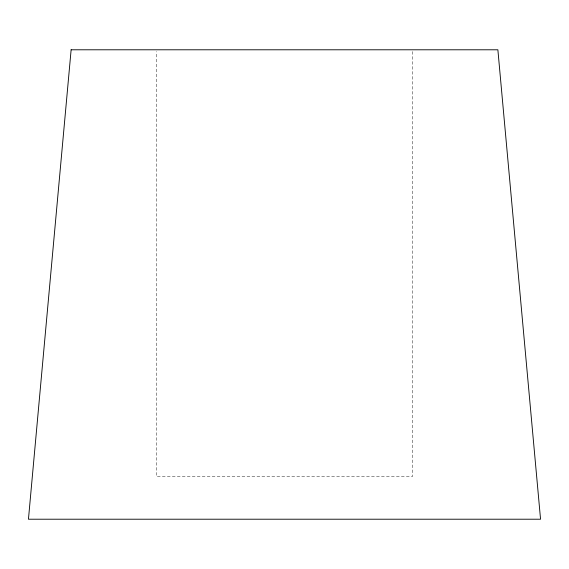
<?xml version="1.0" encoding="UTF-8"?>
<svg xmlns="http://www.w3.org/2000/svg" width="569" height="569" viewBox="0 0 569 569"><rect width="100%" height="100%" fill="white"/><g stroke="black" fill="none" stroke-linecap="round" stroke-linejoin="round"><path stroke-width="0.43" stroke-dasharray="2.85 2.13" d="M412.525 51.566L412.525 476.538L156.475 476.538L156.475 51.566"/><path stroke-width="0.85" d="M71.125 49.788L28.45 519.213L540.55 519.213L497.875 49.788L71.125 49.788"/></g></svg>
